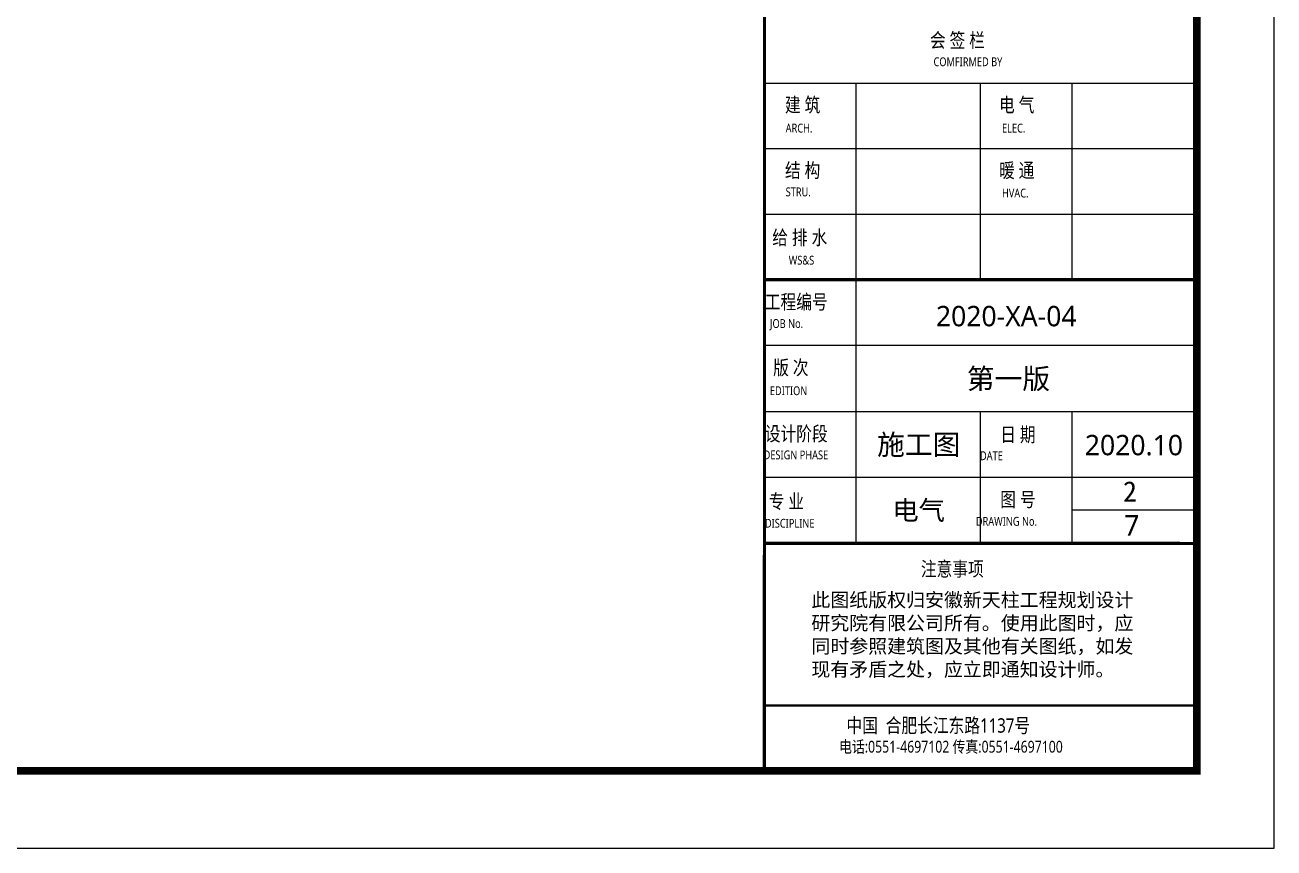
# Model space of a CAD drawing. Extents: x 343352 to 432452, y 769729 to 1078684.
# Drawn here: x 416244 to 432452, y 814316 to 824991 of the extents above; entities that cross this region are included whole.
import ezdxf
from ezdxf.enums import TextEntityAlignment as Align

# ---------------------------------------------------------------- set-up
doc = ezdxf.new("R2010")
doc.units = 0
doc.header["$LTSCALE"] = 1000
doc.header["$MEASUREMENT"] = 0
for name, color, linetype in [('46', 7, 'Continuous'), ('PUB_TEXT', 7, 'Continuous'), ('PUB_TITLE', 4, 'Continuous')]:
    doc.layers.add(name, color=color, linetype=linetype)
doc.styles.add('-黑体', font='msyh.ttf', dxfattribs={"width": 0.8})
doc.styles.add('TQ', font='')
doc.styles.get('TQ').set_extended_font_data('SimSun')

# ---------------------------------------------------------------- blocks, each defined once
blk = doc.blocks.new('ly')
at = {"layer": 'PUB_TEXT', "insert": (-5884, 1715), "char_height": 212, "width": 5144.75, "attachment_point": 1, "style": 'TQ'}
blk.add_mtext('此图纸版权归安徽新天柱工程规划设计研究院有限公司所有。使用此图时，应同时参照建筑图及其他有关图纸，如发现有矛盾之处，应立即通知设计师。', dxfattribs=at)

msp = doc.modelspace()

# ---------------------------------------------------------------- linework, layer by layer
at = {"layer": 'PUB_TEXT'}
for p, q in [((431450, 815316.1), (431450, 815803.5)), ((431452.5, 815315.8), (430672.1, 815315.9))]:
    msp.add_line(p, q, dxfattribs=at)
at = {"layer": 'PUB_TITLE'}
for p, q in [((425840.6, 824238.3), (431450.5, 824238)), ((427030, 821688.3), (427030.2, 824238.2)), ((428645, 821688.2), (428645.2, 824238.1)), ((429835, 821688.1), (429835.2, 824238.1)), ((425840.5, 823388.3), (431450.5, 823388)), ((425840.5, 822538.3), (431450.4, 822538)), ((427030.4, 818266.2), (427030.6, 821688.3)), ((425840.4, 820838.3), (431450.3, 820838)), ((425840.3, 819977.3), (431450.3, 819976.9)), ((428644.8, 818266.1), (428644.9, 819977.1)), ((429834.8, 818266), (429834.9, 819977)), ((425840.2, 819127.3), (431467.4, 819126.9)), ((431450.2, 818696.4), (429834.8, 818696.5))]:
    msp.add_line(p, q, dxfattribs=at)
at = {"layer": 'PUB_TITLE', "lineweight": 40}
for p, q in [((425840.4, 821688.3), (431450.4, 821688)), ((425840.1, 816166.4), (431450, 816166.1))]:
    msp.add_line(p, q, dxfattribs=at)
at = {"layer": 'PUB_TITLE'}
msp.add_lwpolyline([(343352.5, 814315.8), (432452.5, 814315.8), (432452.5, 856315.8), (343352.5, 856315.8)], close=True, dxfattribs=at)
at = {"layer": 'PUB_TITLE', "const_width": 100}
msp.add_lwpolyline([(345852.5, 815315.8), (431452.5, 815315.8), (431452.5, 855315.8), (345852.5, 855315.8)], close=True, dxfattribs=at)
at = {"layer": 'PUB_TITLE', "lineweight": 40, "const_width": 42.5, "elevation": 0}
for points in [[(425842.5, 855316.2), (425840, 815316.4)], [(425840.2, 818266.3), (431422.6, 818265.9)]]:
    msp.add_lwpolyline(points, dxfattribs=at)
at = {"layer": 'PUB_TITLE', "const_width": 42.5, "elevation": 0}
msp.add_lwpolyline([(425840.4, 821688.3), (431450.4, 821688)], dxfattribs=at)

# ---------------------------------------------------------------- block references
at = {"layer": 'PUB_TEXT', "xscale": 0.8499951808908793, "yscale": 0.849995181356538, "zscale": 0.8499951812634062, "rotation": 359.9964428963902}
msp.add_blockref('ly', (431450, 816166.1, 0), dxfattribs=at)

# ---------------------------------------------------------------- texts
at = {"layer": '46', "linetype": 'Continuous'}
for s, height, style, p in [('2020-XA-04', 264.32, '-黑体', (428065.2, 821082.9, 0)), ('第一版', 264.32, '-黑体', (428465.7, 820270.5, 0)), ('施工图', 264.32, '-黑体', (427300.9, 819416.1, 0)), ('2020.10', 264.32, '-黑体', (429997.5, 819410, 0)), ('2', 264.3, 'TQ', (430493.9, 818808.9, 0)), ('7', 264.3, '-黑体', (430506.7, 818368.8, 0))]:
    msp.add_text(s, height=height, rotation=359.99644, dxfattribs=dict(at, style=style)).set_placement(p)
at = {"layer": '46', "linetype": 'Continuous', "style": 'TQ'}
msp.add_text('电气', height=250, rotation=359.99644, dxfattribs=at).set_placement((427840.8, 818571.5), align=Align.CENTER)
at = {"layer": 'PUB_TEXT', "style": '-黑体', "width": 0.8}
for s, height, p in [(' 工程编号', 187, (425793.7, 821305.8, 0)), ('      JOB No.', 114.749, (425725.2, 821061.2, 0)), ('  版 次', 187, (425851.6, 820453.7, 0)), ('     EDITION', 114.749, (425754.8, 820189.7, 0)), (' 设计阶段', 187, (425793.6, 819595.8, 0)), ('日 期', 187, (428899.9, 819585.1, 0)), ('     DESIGN PHASE', 114.749, (425673.2, 819357.1, 0)), ('         DATE', 114.749, (428357.1, 819345.9, 0)), ('  专 业', 187, (425793.5, 818719.2, 0)), ('图 号', 187, (428899.8, 818743.1, 0)), ('     DISCIPLINE', 114.749, (425690.8, 818470.6, 0)), ('     DRAWING No.', 114.749, (428427.1, 818495.7, 0)), ('注意事项', 187, (427869.8, 817842.4, 0)), ('  中国  合肥长江东路1137号', 186.999, (426802.7, 815811.9, 0)), ('电话:0551-4697102 传真:0551-4697100', 152.999, (426808, 815553.2, 0))]:
    msp.add_text(s, height=height, rotation=359.99644, dxfattribs=at).set_placement(p)
at = {"layer": 'PUB_TEXT', "attachment_point": 1, "rotation": 359.99644, "style": '-黑体'}
for s, insert, char_height, width in [('会 签 栏', (427987.1, 824886.8, 0), 187, 2223.587), ('COMFIRMED BY', (428033.8, 824571.5, 0), 114.749, 2399.536), ('建 筑', (426106.1, 824048.9, 0), 187, 2005.989), ('电 气', (428883.6, 824048.7, 0), 187, 2005.989), ('   ARCH.', (426021.7, 823711.3, 0), 114.75, 2399.536), ('   ELEC.', (428829, 823711.2, 0), 114.75, 2399.536), ('结 构', (426106.1, 823198.9, 0), 187, 2005.989), ('暖 通', (428883.6, 823198.7, 0), 187, 2005.989), ('   STRU.', (426021.7, 822883.6, 0), 114.75, 2399.536), ('   HVAC.', (428829, 822868.6, 0), 114.75, 2399.536), ('给 排 水', (425941, 822327.4, 0), 187, 2223.587), ('   WS&S', (426062.2, 821997.3, 0), 114.75, 2441.186)]:
    msp.add_mtext(s, dxfattribs=dict(at, insert=insert, char_height=char_height, width=width))

doc.saveas('drawing.dxf')
